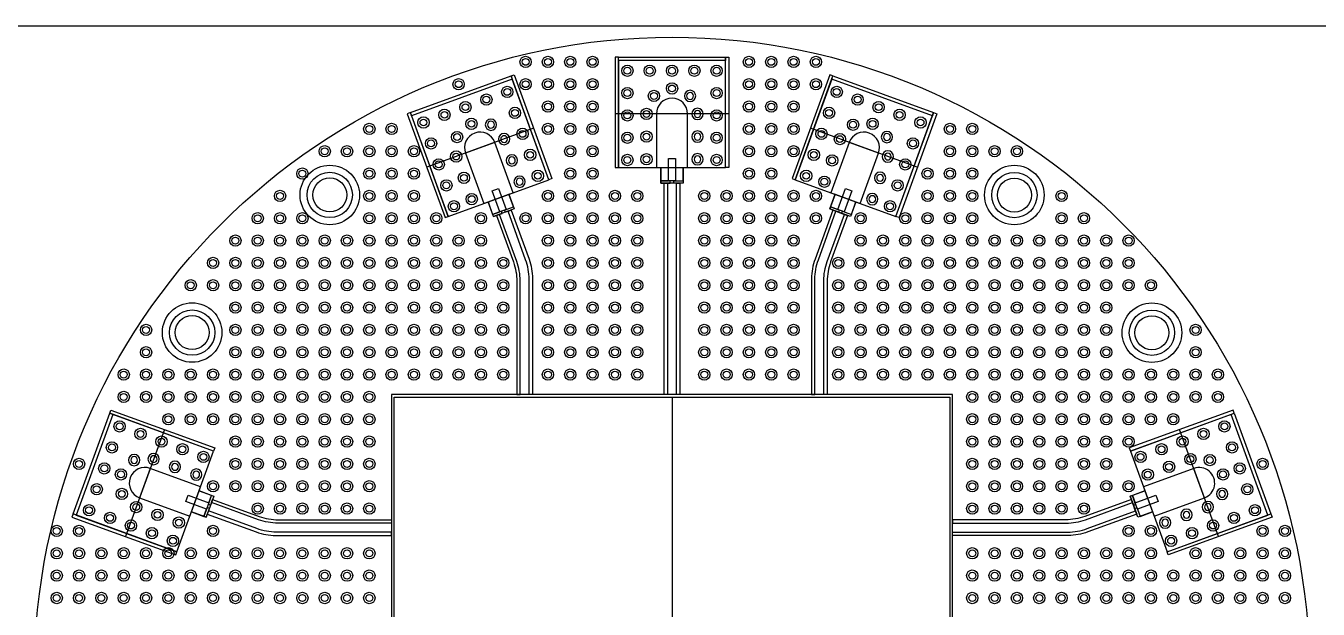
# Model space of a CAD drawing. Header units: inches. Extents: x -5.7 to 21.7, y 0 to 16.
# Drawn here: x -1.32 to 0.96, y 14.969 to 15.998 of the extents above; entities that cross this region are included whole.
import ezdxf

# ---------------------------------------------------------------- set-up
doc = ezdxf.new("R2010")
doc.units = ezdxf.units.IN
doc.header["$MEASUREMENT"] = 0
doc.layers.get('0').update_dxf_attribs({"linetype": 'CONTINUOUS'})
for name, color, linetype in [('BACKMETALIZENEGATIVE', 7, 'CONTINUOUS'), ('COMMENTS', 11, 'CONTINUOUS'), ('FRONTMETALLIZE', 90, 'CONTINUOUS'), ('HOLES', 1, 'CONTINUOUS'), ('VIA', 4, 'CONTINUOUS')]:
    doc.layers.add(name, color=color, linetype=linetype)

# ---------------------------------------------------------------- blocks, each defined once
blk = doc.blocks.new('VIA012')
at = {"layer": 'COMMENTS'}
blk.add_circle((0, 0), 0.01, dxfattribs=at)
at = {"layer": 'VIA'}
blk.add_circle((0, 0), 0.006, dxfattribs=at)
blk = doc.blocks.new('DuoDecaPCB_v1')
at = {"layer": 'BACKMETALIZENEGATIVE'}
blk.add_lwpolyline([(-0.495, -0.495), (0.495, -0.495), (0.495, 0.495), (-0.495, 0.495)], close=True, dxfattribs=at)
for centre, radius in [((0, 0), 1.125), ((-0.6038, 0.8467), 0.04), ((0.604, 0.8466), 0.04), ((-0.8466, 0.604), 0.04), ((0.8467, 0.6038), 0.04)]:
    blk.add_circle(centre, radius, dxfattribs=at)
at = {"layer": 'COMMENTS'}
for p, q in [((0.1004, 0.9896), (-0.1004, 0.9896)), ((-0.2441, 0.9643), (-0.4328, 0.8956)), ((0.4328, 0.8956), (0.2441, 0.9643)), ((0, 0.49), (0, -0.49)), ((-0.8956, 0.4328), (-0.9643, 0.2441)), ((0.9643, 0.2441), (0.8956, 0.4328))]:
    blk.add_line(p, q, dxfattribs=at)
for points in [[(-0.0945, 0.8951), (0.0945, 0.8951), (0.0945, 1.0841), (-0.0945, 1.0841)], [(-0.3949, 0.8088), (-0.2174, 0.8735), (-0.282, 1.051), (-0.4596, 0.9864)], [(0.2174, 0.8735), (0.3949, 0.8088), (0.4596, 0.9864), (0.282, 1.051)], [(-0.0276, 0.8951), (0.0276, 0.8951), (0.0276, 0.9896), (-0.0276, 0.9896)], [(-0.332, 0.8317), (-0.2803, 0.8506), (-0.3126, 0.9394), (-0.3644, 0.9205)], [(0.2803, 0.8506), (0.332, 0.8317), (0.3644, 0.9205), (0.3126, 0.9394)], [(-0.0197, 0.8676), (-0.0197, 0.8951), (0.0197, 0.8951), (0.0197, 0.8676)], [(-0.0059, 0.8715), (-0.0059, 0.9109), (0.0059, 0.9109), (0.0059, 0.8715)], [(-0.3152, 0.8085), (-0.3246, 0.8344), (-0.2877, 0.8479), (-0.2782, 0.822)], [(-0.3036, 0.8169), (-0.3171, 0.8539), (-0.306, 0.858), (-0.2925, 0.821)], [(0.2782, 0.822), (0.2877, 0.8479), (0.3246, 0.8344), (0.3152, 0.8085)], [(0.2925, 0.821), (0.306, 0.858), (0.3171, 0.8539), (0.3036, 0.8169)], [(-0.8735, 0.2174), (-0.8088, 0.3949), (-0.9864, 0.4596), (-1.051, 0.282)], [(0.8088, 0.3949), (0.8735, 0.2174), (1.051, 0.282), (0.9864, 0.4596)], [(-0.8506, 0.2803), (-0.8317, 0.332), (-0.9205, 0.3644), (-0.9394, 0.3126)], [(0.8317, 0.332), (0.8506, 0.2803), (0.9394, 0.3126), (0.9205, 0.3644)], [(-0.822, 0.2782), (-0.8479, 0.2877), (-0.8344, 0.3246), (-0.8085, 0.3152)], [(0.8085, 0.3152), (0.8344, 0.3246), (0.8479, 0.2877), (0.822, 0.2782)], [(-0.821, 0.2925), (-0.858, 0.306), (-0.8539, 0.3171), (-0.8169, 0.3036)], [(0.8169, 0.3036), (0.8539, 0.3171), (0.858, 0.306), (0.821, 0.2925)]]:
    blk.add_lwpolyline(points, close=True, dxfattribs=at)
for centre in [(-0.6038, 0.8467), (0.604, 0.8466), (-0.8466, 0.604), (0.8467, 0.6038)]:
    blk.add_circle(centre, 0.0525, dxfattribs=at)
at = {"layer": 'FRONTMETALLIZE'}
for p, q in [((0.2893, 0.8179), (0.3041, 0.8125)), ((0.8125, 0.3041), (0.8179, 0.2893))]:
    blk.add_line(p, q, dxfattribs=at)
for points in [[(-0.1004, 1.09), (-0.1004, 0.8951), (-0.0945, 0.8951), (-0.0945, 1.09)], [(0.0945, 1.09), (0.0945, 1.0841), (-0.0945, 1.0841), (-0.0945, 1.09)], [(0.1004, 1.09), (0.1004, 0.8951), (0.0945, 0.8951), (0.0945, 1.09)], [(-0.284, 1.0566), (-0.282, 1.051), (-0.4596, 0.9864), (-0.4616, 0.9919)], [(-0.2785, 1.0586), (-0.2118, 0.8755), (-0.2174, 0.8735), (-0.284, 1.0566)], [(0.2785, 1.0586), (0.2118, 0.8755), (0.2174, 0.8735), (0.284, 1.0566)], [(0.4616, 0.9919), (0.4596, 0.9864), (0.282, 1.051), (0.284, 1.0566)], [(-0.4671, 0.9899), (-0.4005, 0.8068), (-0.3949, 0.8088), (-0.4616, 0.9919)], [(0.4671, 0.9899), (0.4005, 0.8068), (0.3949, 0.8088), (0.4616, 0.9919)], [(-0.0197, 0.8715), (-0.0197, 0.8676), (-0.003, 0.8676), (-0.003, 0.8715)], [(-0.0079, 0.8676), (-0.0079, 0.495), (-0.0138, 0.495), (-0.0138, 0.8676)], [(0.0197, 0.8715), (0.0197, 0.8676), (0.003, 0.8676), (0.003, 0.8715)], [(0.0079, 0.495), (0.0079, 0.8676), (0.0138, 0.8676), (0.0138, 0.495)], [(-0.2796, 0.8257), (-0.2782, 0.822), (-0.2939, 0.8162), (-0.2953, 0.8199)], [(0.2796, 0.8257), (0.2782, 0.822), (0.2939, 0.8162), (0.2953, 0.8199)], [(-0.3166, 0.8122), (-0.3152, 0.8085), (-0.2995, 0.8142), (-0.3008, 0.8179)], [(0.3166, 0.8122), (0.3152, 0.8085), (0.2995, 0.8142), (0.3008, 0.8179)], [(-0.495, -0.495), (0.495, -0.495), (0.495, 0.495), (-0.495, 0.495)], [(-0.9919, 0.4616), (-0.9864, 0.4596), (-1.051, 0.282), (-1.0566, 0.284)], [(-0.9899, 0.4671), (-0.8068, 0.4005), (-0.8088, 0.3949), (-0.9919, 0.4616)], [(0.9899, 0.4671), (0.8068, 0.4005), (0.8088, 0.3949), (0.9919, 0.4616)], [(1.0566, 0.284), (1.051, 0.282), (0.9864, 0.4596), (0.9919, 0.4616)], [(-0.8122, 0.3166), (-0.8085, 0.3152), (-0.8142, 0.2995), (-0.8179, 0.3008)], [(0.8122, 0.3166), (0.8085, 0.3152), (0.8142, 0.2995), (0.8179, 0.3008)], [(-1.0586, 0.2785), (-0.8755, 0.2118), (-0.8735, 0.2174), (-1.0566, 0.284)], [(-0.8257, 0.2796), (-0.822, 0.2782), (-0.8162, 0.2939), (-0.8199, 0.2953)], [(0.8257, 0.2796), (0.822, 0.2782), (0.8162, 0.2939), (0.8199, 0.2953)], [(1.0586, 0.2785), (0.8755, 0.2118), (0.8735, 0.2174), (1.0566, 0.284)]]:
    blk.add_lwpolyline(points, close=True, dxfattribs=at)
for points in [[(0.0059, 0.8715), (0.0197, 0.8715), (0.0197, 0.8951), (0.0276, 0.8951), (0.0276, 0.9896, 1), (-0.0276, 0.9896), (-0.0276, 0.8951), (-0.0197, 0.8951), (-0.0197, 0.8715), (-0.0059, 0.8715), (-0.0059, 0.9109), (0.0059, 0.9109), (0.0059, 0.8715)], [(-0.2925, 0.821), (-0.2796, 0.8257), (-0.2877, 0.8479), (-0.2803, 0.8506), (-0.3126, 0.9394, 1), (-0.3644, 0.9205), (-0.332, 0.8317), (-0.3246, 0.8344), (-0.3166, 0.8122), (-0.3036, 0.8169), (-0.3171, 0.8539), (-0.306, 0.858), (-0.2925, 0.821)], [(0.3036, 0.8169), (0.3166, 0.8122), (0.3246, 0.8344), (0.332, 0.8317), (0.3644, 0.9205, 1), (0.3126, 0.9394), (0.2803, 0.8506), (0.2877, 0.8479), (0.2796, 0.8257), (0.2925, 0.821), (0.306, 0.858), (0.3171, 0.8539), (0.3036, 0.8169)], [(-0.2679, 0.6953, 0.087489), (-0.2739, 0.7296), (-0.3041, 0.8125), (-0.3097, 0.8105), (-0.2798, 0.7285, -0.087489), (-0.2738, 0.6943), (-0.2738, 0.495), (-0.2679, 0.495)], [(-0.2893, 0.8179), (-0.2838, 0.82), (-0.2523, 0.7334, -0.087489), (-0.2462, 0.6992), (-0.2462, 0.495), (-0.2521, 0.495), (-0.2521, 0.6981, 0.087489), (-0.2582, 0.7323)], [(0.2893, 0.8179), (0.2838, 0.82), (0.2523, 0.7334, 0.087489), (0.2462, 0.6992), (0.2462, 0.495), (0.2521, 0.495), (0.2521, 0.6981, -0.087489), (0.2582, 0.7323)], [(0.2679, 0.6953, -0.087489), (0.2739, 0.7296), (0.3041, 0.8125), (0.3097, 0.8105), (0.2798, 0.7285, 0.087489), (0.2738, 0.6943), (0.2738, 0.495), (0.2679, 0.495)], [(-0.8169, 0.3036), (-0.8122, 0.3166), (-0.8344, 0.3246), (-0.8317, 0.332), (-0.9205, 0.3644, 1), (-0.9394, 0.3126), (-0.8506, 0.2803), (-0.8479, 0.2877), (-0.8257, 0.2796), (-0.821, 0.2925), (-0.858, 0.306), (-0.8539, 0.3171), (-0.8169, 0.3036)], [(0.821, 0.2925), (0.8257, 0.2796), (0.8479, 0.2877), (0.8506, 0.2803), (0.9394, 0.3126, 1), (0.9205, 0.3644), (0.8317, 0.332), (0.8344, 0.3246), (0.8122, 0.3166), (0.8169, 0.3036), (0.8539, 0.3171), (0.858, 0.306), (0.821, 0.2925)], [(-0.6953, 0.2679, -0.087489), (-0.7296, 0.2739), (-0.8125, 0.3041), (-0.8105, 0.3097), (-0.7285, 0.2798, 0.087489), (-0.6943, 0.2738), (-0.495, 0.2738), (-0.495, 0.2679)], [(0.6953, 0.2679, 0.087489), (0.7296, 0.2739), (0.8125, 0.3041), (0.8105, 0.3097), (0.7285, 0.2798, -0.087489), (0.6943, 0.2738), (0.495, 0.2738), (0.495, 0.2679)], [(-0.8179, 0.2893), (-0.82, 0.2838), (-0.7334, 0.2523, 0.087489), (-0.6992, 0.2462), (-0.495, 0.2462), (-0.495, 0.2521), (-0.6981, 0.2521, -0.087489), (-0.7323, 0.2582)], [(0.8179, 0.2893), (0.82, 0.2838), (0.7334, 0.2523, -0.087489), (0.6992, 0.2462), (0.495, 0.2462), (0.495, 0.2521), (0.6981, 0.2521, 0.087489), (0.7323, 0.2582)]]:
    blk.add_lwpolyline(points, format="xyb", close=True, dxfattribs=at)
for centre, radius in [((0, 0), 1.125), ((-0.6038, 0.8467), 0.04), ((0.604, 0.8466), 0.04), ((-0.8466, 0.604), 0.04), ((0.8467, 0.6038), 0.04)]:
    blk.add_circle(centre, radius, dxfattribs=at)
at = {"layer": 'HOLES'}
blk.add_lwpolyline([(-0.49, 0.49), (0.49, 0.49), (0.49, -0.49), (-0.49, -0.49)], close=True, dxfattribs=at)
for centre in [(-0.6038, 0.8467), (0.604, 0.8466), (-0.8466, 0.604), (0.8467, 0.6038)]:
    blk.add_circle(centre, 0.03, dxfattribs=at)
at = {"layer": 'VIA'}
for p, rotation in [((-0.2582, 1.0814), 89.99999999989895), ((-0.2188, 1.0814), 89.99999999989895), ((-0.1794, 1.0814), 89.99999999989895), ((-0.14, 1.0814), 89.99999999989895), ((0.1358, 1.0814), 89.99999999989895), ((0.1752, 1.0814), 89.99999999989895), ((0.2146, 1.0814), 89.99999999989895), ((0.254, 1.0814), 89.99999999989895), ((-0.3764, 1.042), 89.99999999989895), ((-0.2582, 1.042), 89.99999999989895), ((-0.2188, 1.042), 89.99999999989895), ((-0.1794, 1.042), 89.99999999989895), ((-0.14, 1.042), 89.99999999989895), ((0.1358, 1.042), 89.99999999989895), ((0.1752, 1.042), 89.99999999989895), ((0.2146, 1.042), 89.99999999989895), ((0.254, 1.042), 89.99999999989895), ((-0.3275, 1.015), 20), ((-0.2906, 1.0285), 20), ((-0.0318, 1.0214), 314.9999999999997), ((0, 1.0346), 269.9999999999999), ((0.2906, 1.0285), 340), ((0.3275, 1.015), 340), ((-0.3645, 1.0016), 20), ((-0.2771, 0.9915), 20), ((-0.2188, 1.0026), 89.99999999989895), ((-0.1794, 1.0026), 89.99999999989895), ((-0.14, 1.0026), 89.99999999989895), ((0.1358, 1.0026), 89.99999999989895), ((0.1752, 1.0026), 89.99999999989895), ((0.2146, 1.0026), 89.99999999989895), ((0.2771, 0.9915), 340), ((0.3645, 1.0016), 340), ((-0.4385, 0.9746), 20), ((-0.4015, 0.9881), 20), ((-0.3539, 0.9722), 289.9999999999999), ((0.3194, 0.9707), 294.9999999999997), ((0.3539, 0.9722), 249.9999999999999), ((0.4015, 0.9881), 340), ((0.4385, 0.9746), 340), ((-0.534, 0.9632), 89.99999999989895), ((-0.4946, 0.9632), 89.99999999989895), ((-0.3792, 0.9489), 334.9999999999996), ((-0.2636, 0.9545), 20), ((-0.2188, 0.9632), 89.99999999989895), ((-0.1794, 0.9632), 89.99999999989895), ((-0.14, 0.9632), 89.99999999989895), ((0.1358, 0.9632), 89.99999999989895), ((0.1752, 0.9632), 89.99999999989895), ((0.2146, 0.9632), 89.99999999989895), ((0.2636, 0.9545), 340), ((0.2962, 0.9453), 340), ((0.4904, 0.9632), 89.99999999989895), ((0.5298, 0.9632), 89.99999999989895), ((-0.4251, 0.9377), 20), ((0.4251, 0.9377), 340), ((-0.6128, 0.9238), 89.99999999989895), ((-0.5734, 0.9238), 89.99999999989895), ((-0.534, 0.9238), 89.99999999989895), ((-0.4946, 0.9238), 89.99999999989895), ((-0.4552, 0.9238), 89.99999999989895), ((-0.4116, 0.9007), 20), ((-0.3808, 0.9145), 20), ((-0.2502, 0.9175), 20), ((-0.1794, 0.9238), 89.99999999989895), ((-0.14, 0.9238), 89.99999999989895), ((0.1358, 0.9238), 89.99999999989895), ((0.1752, 0.9238), 89.99999999989895), ((0.2146, 0.9238), 89.99999999989895), ((0.2502, 0.9175), 340), ((0.2825, 0.9077), 340), ((0.4116, 0.9007), 340), ((0.4904, 0.9238), 89.99999999989895), ((0.5298, 0.9238), 89.99999999989895), ((0.5692, 0.9238), 89.99999999989895), ((0.6086, 0.9238), 89.99999999989895), ((-0.6522, 0.8844), 89.99999999989895), ((-0.534, 0.8844), 89.99999999989895), ((-0.4946, 0.8844), 89.99999999989895), ((-0.4552, 0.8844), 89.99999999989895), ((-0.3671, 0.8769), 20), ((-0.2367, 0.8805), 20), ((-0.1794, 0.8844), 89.99999999989895), ((-0.14, 0.8844), 89.99999999989895), ((0.1358, 0.8844), 89.99999999989895), ((0.1752, 0.8844), 89.99999999989895), ((0.2367, 0.8805), 340), ((0.451, 0.8844), 89.99999999989895), ((0.4904, 0.8844), 89.99999999989895), ((0.5298, 0.8844), 89.99999999989895), ((-0.3981, 0.8637), 20), ((0.2688, 0.8701), 340), ((0.3981, 0.8637), 340), ((-0.6916, 0.845), 89.99999999989895), ((-0.534, 0.845), 89.99999999989895), ((-0.4946, 0.845), 89.99999999989895), ((-0.4552, 0.845), 89.99999999989895), ((-0.3534, 0.8394), 20), ((-0.2188, 0.845), 89.99999999989895), ((-0.1794, 0.845), 89.99999999989895), ((-0.14, 0.845), 89.99999999989895), ((-0.1006, 0.845), 89.99999999989895), ((-0.0612, 0.845), 89.99999999989895), ((0.057, 0.845), 89.99999999989895), ((0.0964, 0.845), 89.99999999989895), ((0.1358, 0.845), 89.99999999989895), ((0.1752, 0.845), 89.99999999989895), ((0.2146, 0.845), 89.99999999989895), ((0.254, 0.845), 89.99999999989895), ((0.451, 0.845), 89.99999999989895), ((0.4904, 0.845), 89.99999999989895), ((0.5298, 0.845), 89.99999999989895), ((0.6874, 0.845), 89.99999999989895), ((-0.3847, 0.8267), 20), ((0.3847, 0.8267), 340), ((-0.731, 0.8056), 89.99999999989895), ((-0.6916, 0.8056), 89.99999999989895), ((-0.6522, 0.8056), 89.99999999989895), ((-0.534, 0.8056), 89.99999999989895), ((-0.4946, 0.8056), 89.99999999989895), ((-0.4552, 0.8056), 89.99999999989895), ((-0.4158, 0.8056), 89.99999999989895), ((-0.337, 0.8056), 89.99999999989895), ((-0.2582, 0.8056), 89.99999999989895), ((-0.2188, 0.8056), 89.99999999989895), ((-0.1794, 0.8056), 89.99999999989895), ((-0.14, 0.8056), 89.99999999989895), ((-0.1006, 0.8056), 89.99999999989895), ((-0.0612, 0.8056), 89.99999999989895), ((0.057, 0.8056), 89.99999999989895), ((0.0964, 0.8056), 89.99999999989895), ((0.1358, 0.8056), 89.99999999989895), ((0.1752, 0.8056), 89.99999999989895), ((0.2146, 0.8056), 89.99999999989895), ((0.254, 0.8056), 89.99999999989895), ((0.3328, 0.8056), 89.99999999989895), ((0.4116, 0.8056), 89.99999999989895), ((0.451, 0.8056), 89.99999999989895), ((0.4904, 0.8056), 89.99999999989895), ((0.5298, 0.8056), 89.99999999989895), ((0.6874, 0.8056), 89.99999999989895), ((0.7268, 0.8056), 89.99999999989895), ((-0.7704, 0.7662), 89.99999999989895), ((-0.731, 0.7662), 89.99999999989895), ((-0.6916, 0.7662), 89.99999999989895), ((-0.6522, 0.7662), 89.99999999989895), ((-0.6128, 0.7662), 89.99999999989895), ((-0.5734, 0.7662), 89.99999999989895), ((-0.534, 0.7662), 89.99999999989895), ((-0.4946, 0.7662), 89.99999999989895), ((-0.4552, 0.7662), 89.99999999989895), ((-0.4158, 0.7662), 89.99999999989895), ((-0.3764, 0.7662), 89.99999999989895), ((-0.337, 0.7662), 89.99999999989895), ((-0.2188, 0.7662), 89.99999999989895), ((-0.1794, 0.7662), 89.99999999989895), ((-0.14, 0.7662), 89.99999999989895), ((-0.1006, 0.7662), 89.99999999989895), ((-0.0612, 0.7662), 89.99999999989895), ((0.057, 0.7662), 89.99999999989895), ((0.0964, 0.7662), 89.99999999989895), ((0.1358, 0.7662), 89.99999999989895), ((0.1752, 0.7662), 89.99999999989895), ((0.2146, 0.7662), 89.99999999989895), ((0.3328, 0.7662), 89.99999999989895), ((0.3722, 0.7662), 89.99999999989895), ((0.4116, 0.7662), 89.99999999989895), ((0.451, 0.7662), 89.99999999989895), ((0.4904, 0.7662), 89.99999999989895), ((0.5298, 0.7662), 89.99999999989895), ((0.5692, 0.7662), 89.99999999989895), ((0.6086, 0.7662), 89.99999999989895), ((0.648, 0.7662), 89.99999999989895), ((0.6874, 0.7662), 89.99999999989895), ((0.7268, 0.7662), 89.99999999989895), ((0.7662, 0.7662), 89.99999999989895), ((0.8056, 0.7662), 89.99999999989895), ((-0.8098, 0.7268), 89.99999999989895), ((-0.7704, 0.7268), 89.99999999989895), ((-0.731, 0.7268), 89.99999999989895), ((-0.6916, 0.7268), 89.99999999989895), ((-0.6522, 0.7268), 89.99999999989895), ((-0.6128, 0.7268), 89.99999999989895), ((-0.5734, 0.7268), 89.99999999989895), ((-0.534, 0.7268), 89.99999999989895), ((-0.4946, 0.7268), 89.99999999989895), ((-0.4552, 0.7268), 89.99999999989895), ((-0.4158, 0.7268), 89.99999999989895), ((-0.3764, 0.7268), 89.99999999989895), ((-0.337, 0.7268), 89.99999999989895), ((-0.2976, 0.7268), 89.99999999989895), ((-0.2188, 0.7268), 89.99999999989895), ((-0.1794, 0.7268), 89.99999999989895), ((-0.14, 0.7268), 89.99999999989895), ((-0.1006, 0.7268), 89.99999999989895), ((-0.0612, 0.7268), 89.99999999989895), ((0.057, 0.7268), 89.99999999989895), ((0.0964, 0.7268), 89.99999999989895), ((0.1358, 0.7268), 89.99999999989895), ((0.1752, 0.7268), 89.99999999989895), ((0.2146, 0.7268), 89.99999999989895), ((0.2934, 0.7268), 89.99999999989895), ((0.3328, 0.7268), 89.99999999989895), ((0.3722, 0.7268), 89.99999999989895), ((0.4116, 0.7268), 89.99999999989895), ((0.451, 0.7268), 89.99999999989895), ((0.4904, 0.7268), 89.99999999989895), ((0.5298, 0.7268), 89.99999999989895), ((0.5692, 0.7268), 89.99999999989895), ((0.6086, 0.7268), 89.99999999989895), ((0.648, 0.7268), 89.99999999989895), ((0.6874, 0.7268), 89.99999999989895), ((0.7268, 0.7268), 89.99999999989895), ((0.7662, 0.7268), 89.99999999989895), ((0.8056, 0.7268), 89.99999999989895), ((-0.8492, 0.6874), 89.99999999989895), ((-0.8098, 0.6874), 89.99999999989895), ((-0.7704, 0.6874), 89.99999999989895), ((-0.731, 0.6874), 89.99999999989895), ((-0.6916, 0.6874), 89.99999999989895), ((-0.6522, 0.6874), 89.99999999989895), ((-0.6128, 0.6874), 89.99999999989895), ((-0.5734, 0.6874), 89.99999999989895), ((-0.534, 0.6874), 89.99999999989895), ((-0.4946, 0.6874), 89.99999999989895), ((-0.4552, 0.6874), 89.99999999989895), ((-0.4158, 0.6874), 89.99999999989895), ((-0.3764, 0.6874), 89.99999999989895), ((-0.337, 0.6874), 89.99999999989895), ((-0.2976, 0.6874), 89.99999999989895), ((-0.2188, 0.6874), 89.99999999989895), ((-0.1794, 0.6874), 89.99999999989895), ((-0.14, 0.6874), 89.99999999989895), ((-0.1006, 0.6874), 89.99999999989895), ((-0.0612, 0.6874), 89.99999999989895), ((0.057, 0.6874), 89.99999999989895), ((0.0964, 0.6874), 89.99999999989895), ((0.1358, 0.6874), 89.99999999989895), ((0.1752, 0.6874), 89.99999999989895), ((0.2146, 0.6874), 89.99999999989895), ((0.2934, 0.6874), 89.99999999989895), ((0.3328, 0.6874), 89.99999999989895), ((0.3722, 0.6874), 89.99999999989895), ((0.4116, 0.6874), 89.99999999989895), ((0.451, 0.6874), 89.99999999989895), ((0.4904, 0.6874), 89.99999999989895), ((0.5298, 0.6874), 89.99999999989895), ((0.5692, 0.6874), 89.99999999989895), ((0.6086, 0.6874), 89.99999999989895), ((0.648, 0.6874), 89.99999999989895), ((0.6874, 0.6874), 89.99999999989895), ((0.7268, 0.6874), 89.99999999989895), ((0.7662, 0.6874), 89.99999999989895), ((0.8056, 0.6874), 89.99999999989895), ((0.845, 0.6874), 89.99999999989895), ((-0.7704, 0.648), 89.99999999989895), ((-0.731, 0.648), 89.99999999989895), ((-0.6916, 0.648), 89.99999999989895), ((-0.6522, 0.648), 89.99999999989895), ((-0.6128, 0.648), 89.99999999989895), ((-0.5734, 0.648), 89.99999999989895), ((-0.534, 0.648), 89.99999999989895), ((-0.4946, 0.648), 89.99999999989895), ((-0.4552, 0.648), 89.99999999989895), ((-0.4158, 0.648), 89.99999999989895), ((-0.3764, 0.648), 89.99999999989895), ((-0.337, 0.648), 89.99999999989895), ((-0.2976, 0.648), 89.99999999989895), ((-0.2188, 0.648), 89.99999999989895), ((-0.1794, 0.648), 89.99999999989895), ((-0.14, 0.648), 89.99999999989895), ((-0.1006, 0.648), 89.99999999989895), ((-0.0612, 0.648), 89.99999999989895), ((0.057, 0.648), 89.99999999989895), ((0.0964, 0.648), 89.99999999989895), ((0.1358, 0.648), 89.99999999989895), ((0.1752, 0.648), 89.99999999989895), ((0.2146, 0.648), 89.99999999989895), ((0.2934, 0.648), 89.99999999989895), ((0.3328, 0.648), 89.99999999989895), ((0.3722, 0.648), 89.99999999989895), ((0.4116, 0.648), 89.99999999989895), ((0.451, 0.648), 89.99999999989895), ((0.4904, 0.648), 89.99999999989895), ((0.5298, 0.648), 89.99999999989895), ((0.5692, 0.648), 89.99999999989895), ((0.6086, 0.648), 89.99999999989895), ((0.648, 0.648), 89.99999999989895), ((0.6874, 0.648), 89.99999999989895), ((0.7268, 0.648), 89.99999999989895), ((0.7662, 0.648), 89.99999999989895), ((-0.928, 0.6086), 89.99999999989895), ((-0.7704, 0.6086), 89.99999999989895), ((-0.731, 0.6086), 89.99999999989895), ((-0.6916, 0.6086), 89.99999999989895), ((-0.6522, 0.6086), 89.99999999989895), ((-0.6128, 0.6086), 89.99999999989895), ((-0.5734, 0.6086), 89.99999999989895), ((-0.534, 0.6086), 89.99999999989895), ((-0.4946, 0.6086), 89.99999999989895), ((-0.4552, 0.6086), 89.99999999989895), ((-0.4158, 0.6086), 89.99999999989895), ((-0.3764, 0.6086), 89.99999999989895), ((-0.337, 0.6086), 89.99999999989895), ((-0.2976, 0.6086), 89.99999999989895), ((-0.2188, 0.6086), 89.99999999989895), ((-0.1794, 0.6086), 89.99999999989895), ((-0.14, 0.6086), 89.99999999989895), ((-0.1006, 0.6086), 89.99999999989895), ((-0.0612, 0.6086), 89.99999999989895), ((0.057, 0.6086), 89.99999999989895), ((0.0964, 0.6086), 89.99999999989895), ((0.1358, 0.6086), 89.99999999989895), ((0.1752, 0.6086), 89.99999999989895), ((0.2146, 0.6086), 89.99999999989895), ((0.2934, 0.6086), 89.99999999989895), ((0.3328, 0.6086), 89.99999999989895), ((0.3722, 0.6086), 89.99999999989895), ((0.4116, 0.6086), 89.99999999989895), ((0.451, 0.6086), 89.99999999989895), ((0.4904, 0.6086), 89.99999999989895), ((0.5298, 0.6086), 89.99999999989895), ((0.5692, 0.6086), 89.99999999989895), ((0.6086, 0.6086), 89.99999999989895), ((0.648, 0.6086), 89.99999999989895), ((0.6874, 0.6086), 89.99999999989895), ((0.7268, 0.6086), 89.99999999989895), ((0.7662, 0.6086), 89.99999999989895), ((0.9238, 0.6086), 89.99999999989895), ((-0.928, 0.5692), 89.99999999989895), ((-0.7704, 0.5692), 89.99999999989895), ((-0.731, 0.5692), 89.99999999989895), ((-0.6916, 0.5692), 89.99999999989895), ((-0.6522, 0.5692), 89.99999999989895), ((-0.6128, 0.5692), 89.99999999989895), ((-0.5734, 0.5692), 89.99999999989895), ((-0.534, 0.5692), 89.99999999989895), ((-0.4946, 0.5692), 89.99999999989895), ((-0.4552, 0.5692), 89.99999999989895), ((-0.4158, 0.5692), 89.99999999989895), ((-0.3764, 0.5692), 89.99999999989895), ((-0.337, 0.5692), 89.99999999989895), ((-0.2976, 0.5692), 89.99999999989895), ((-0.2188, 0.5692), 89.99999999989895), ((-0.1794, 0.5692), 89.99999999989895), ((-0.14, 0.5692), 89.99999999989895), ((-0.1006, 0.5692), 89.99999999989895), ((-0.0612, 0.5692), 89.99999999989895), ((0.057, 0.5692), 89.99999999989895), ((0.0964, 0.5692), 89.99999999989895), ((0.1358, 0.5692), 89.99999999989895), ((0.1752, 0.5692), 89.99999999989895), ((0.2146, 0.5692), 89.99999999989895), ((0.2934, 0.5692), 89.99999999989895), ((0.3328, 0.5692), 89.99999999989895), ((0.3722, 0.5692), 89.99999999989895), ((0.4116, 0.5692), 89.99999999989895), ((0.451, 0.5692), 89.99999999989895), ((0.4904, 0.5692), 89.99999999989895), ((0.5298, 0.5692), 89.99999999989895), ((0.5692, 0.5692), 89.99999999989895), ((0.6086, 0.5692), 89.99999999989895), ((0.648, 0.5692), 89.99999999989895), ((0.6874, 0.5692), 89.99999999989895), ((0.7268, 0.5692), 89.99999999989895), ((0.7662, 0.5692), 89.99999999989895), ((0.9238, 0.5692), 89.99999999989895), ((-0.9674, 0.5298), 89.99999999989895), ((-0.928, 0.5298), 89.99999999989895), ((-0.8886, 0.5298), 89.99999999989895), ((-0.8492, 0.5298), 89.99999999989895), ((-0.8098, 0.5298), 89.99999999989895), ((-0.7704, 0.5298), 89.99999999989895), ((-0.731, 0.5298), 89.99999999989895), ((-0.6916, 0.5298), 89.99999999989895), ((-0.6522, 0.5298), 89.99999999989895), ((-0.6128, 0.5298), 89.99999999989895), ((-0.5734, 0.5298), 89.99999999989895), ((-0.534, 0.5298), 89.99999999989895), ((-0.4946, 0.5298), 89.99999999989895), ((-0.4552, 0.5298), 89.99999999989895), ((-0.4158, 0.5298), 89.99999999989895), ((-0.3764, 0.5298), 89.99999999989895), ((-0.337, 0.5298), 89.99999999989895), ((-0.2976, 0.5298), 89.99999999989895), ((-0.2188, 0.5298), 89.99999999989895), ((-0.1794, 0.5298), 89.99999999989895), ((-0.14, 0.5298), 89.99999999989895), ((-0.1006, 0.5298), 89.99999999989895), ((-0.0612, 0.5298), 89.99999999989895), ((0.057, 0.5298), 89.99999999989895), ((0.0964, 0.5298), 89.99999999989895), ((0.1358, 0.5298), 89.99999999989895), ((0.1752, 0.5298), 89.99999999989895), ((0.2146, 0.5298), 89.99999999989895), ((0.2934, 0.5298), 89.99999999989895), ((0.3328, 0.5298), 89.99999999989895), ((0.3722, 0.5298), 89.99999999989895), ((0.4116, 0.5298), 89.99999999989895), ((0.451, 0.5298), 89.99999999989895), ((0.4904, 0.5298), 89.99999999989895), ((0.5298, 0.5298), 89.99999999989895), ((0.5692, 0.5298), 89.99999999989895), ((0.6086, 0.5298), 89.99999999989895), ((0.648, 0.5298), 89.99999999989895), ((0.6874, 0.5298), 89.99999999989895), ((0.7268, 0.5298), 89.99999999989895), ((0.7662, 0.5298), 89.99999999989895), ((0.8056, 0.5298), 89.99999999989895), ((0.845, 0.5298), 89.99999999989895), ((0.8844, 0.5298), 89.99999999989895), ((0.9238, 0.5298), 89.99999999989895), ((0.9632, 0.5298), 89.99999999989895), ((-0.9674, 0.4904), 89.99999999989895), ((-0.928, 0.4904), 89.99999999989895), ((-0.8886, 0.4904), 89.99999999989895), ((-0.8492, 0.4904), 89.99999999989895), ((-0.8098, 0.4904), 89.99999999989895), ((-0.7704, 0.4904), 89.99999999989895), ((-0.731, 0.4904), 89.99999999989895), ((-0.6916, 0.4904), 89.99999999989895), ((-0.6522, 0.4904), 89.99999999989895), ((-0.6128, 0.4904), 89.99999999989895), ((-0.5734, 0.4904), 89.99999999989895), ((-0.534, 0.4904), 89.99999999989895), ((0.5298, 0.4904), 89.99999999989895), ((0.5692, 0.4904), 89.99999999989895), ((0.6086, 0.4904), 89.99999999989895), ((0.648, 0.4904), 89.99999999989895), ((0.6874, 0.4904), 89.99999999989895), ((0.7268, 0.4904), 89.99999999989895), ((0.7662, 0.4904), 89.99999999989895), ((0.8056, 0.4904), 89.99999999989895), ((0.845, 0.4904), 89.99999999989895), ((0.8844, 0.4904), 89.99999999989895), ((0.9238, 0.4904), 89.99999999989895), ((0.9632, 0.4904), 89.99999999989895), ((-0.8886, 0.451), 89.99999999989895), ((-0.8492, 0.451), 89.99999999989895), ((-0.8098, 0.451), 89.99999999989895), ((-0.7704, 0.451), 89.99999999989895), ((-0.731, 0.451), 89.99999999989895), ((-0.6916, 0.451), 89.99999999989895), ((-0.6522, 0.451), 89.99999999989895), ((-0.6128, 0.451), 89.99999999989895), ((-0.5734, 0.451), 89.99999999989895), ((-0.534, 0.451), 89.99999999989895), ((0.5298, 0.451), 89.99999999989895), ((0.5692, 0.451), 89.99999999989895), ((0.6086, 0.451), 89.99999999989895), ((0.648, 0.451), 89.99999999989895), ((0.6874, 0.451), 89.99999999989895), ((0.7268, 0.451), 89.99999999989895), ((0.7662, 0.451), 89.99999999989895), ((0.8056, 0.451), 89.99999999989895), ((0.845, 0.451), 89.99999999989895), ((0.8844, 0.451), 89.99999999989895), ((-0.9746, 0.4385), 70), ((-0.9377, 0.4251), 70), ((0.9377, 0.4251), 289.9999999999999), ((0.9746, 0.4385), 289.9999999999999), ((-0.9881, 0.4015), 70), ((-0.9007, 0.4116), 70), ((-0.8637, 0.3981), 70), ((-0.7704, 0.4116), 89.99999999989895), ((-0.731, 0.4116), 89.99999999989895), ((-0.6916, 0.4116), 89.99999999989895), ((-0.6522, 0.4116), 89.99999999989895), ((-0.6128, 0.4116), 89.99999999989895), ((-0.5734, 0.4116), 89.99999999989895), ((-0.534, 0.4116), 89.99999999989895), ((0.5298, 0.4116), 89.99999999989895), ((0.5692, 0.4116), 89.99999999989895), ((0.6086, 0.4116), 89.99999999989895), ((0.648, 0.4116), 89.99999999989895), ((0.6874, 0.4116), 89.99999999989895), ((0.7268, 0.4116), 89.99999999989895), ((0.7662, 0.4116), 89.99999999989895), ((0.8056, 0.4116), 89.99999999989895), ((0.8637, 0.3981), 289.9999999999999), ((0.9007, 0.4116), 289.9999999999999), ((0.9881, 0.4015), 289.9999999999999), ((-0.8267, 0.3847), 70), ((0.8267, 0.3847), 289.9999999999999), ((0.9145, 0.3808), 289.9999999999999), ((0.9489, 0.3792), 244.9999999999996), ((-1.0462, 0.3722), 89.99999999989895), ((-1.0016, 0.3645), 70), ((-0.9722, 0.3539), 339.9999999999999), ((-0.7704, 0.3722), 89.99999999989895), ((-0.731, 0.3722), 89.99999999989895), ((-0.6916, 0.3722), 89.99999999989895), ((-0.6522, 0.3722), 89.99999999989895), ((-0.6128, 0.3722), 89.99999999989895), ((-0.5734, 0.3722), 89.99999999989895), ((-0.534, 0.3722), 89.99999999989895), ((0.5298, 0.3722), 89.99999999989895), ((0.5692, 0.3722), 89.99999999989895), ((0.6086, 0.3722), 89.99999999989895), ((0.648, 0.3722), 89.99999999989895), ((0.6874, 0.3722), 89.99999999989895), ((0.7268, 0.3722), 89.99999999989895), ((0.7662, 0.3722), 89.99999999989895), ((0.8394, 0.3534), 289.9999999999999), ((0.8769, 0.3671), 289.9999999999999), ((0.9722, 0.3539), 199.9999999999999), ((1.0016, 0.3645), 289.9999999999999), ((1.042, 0.3722), 89.99999999989895), ((-0.8098, 0.3328), 89.99999999989895), ((-0.7704, 0.3328), 89.99999999989895), ((-0.731, 0.3328), 89.99999999989895), ((-0.6916, 0.3328), 89.99999999989895), ((-0.6522, 0.3328), 89.99999999989895), ((-0.6128, 0.3328), 89.99999999989895), ((-0.5734, 0.3328), 89.99999999989895), ((-0.534, 0.3328), 89.99999999989895), ((0.5298, 0.3328), 89.99999999989895), ((0.5692, 0.3328), 89.99999999989895), ((0.6086, 0.3328), 89.99999999989895), ((0.648, 0.3328), 89.99999999989895), ((0.6874, 0.3328), 89.99999999989895), ((0.7268, 0.3328), 89.99999999989895), ((0.7662, 0.3328), 89.99999999989895), ((0.8056, 0.3328), 89.99999999989895), ((-1.015, 0.3275), 70), ((-0.9707, 0.3194), 24.99999999999966), ((1.015, 0.3275), 289.9999999999999), ((-1.0285, 0.2906), 70), ((-0.9453, 0.2962), 70), ((-0.731, 0.2934), 89.99999999989895), ((-0.6916, 0.2934), 89.99999999989895), ((-0.6522, 0.2934), 89.99999999989895), ((-0.6128, 0.2934), 89.99999999989895), ((-0.5734, 0.2934), 89.99999999989895), ((-0.534, 0.2934), 89.99999999989895), ((0.5298, 0.2934), 89.99999999989895), ((0.5692, 0.2934), 89.99999999989895), ((0.6086, 0.2934), 89.99999999989895), ((0.648, 0.2934), 89.99999999989895), ((0.6874, 0.2934), 89.99999999989895), ((0.7268, 0.2934), 89.99999999989895), ((1.0285, 0.2906), 289.9999999999999), ((-0.9915, 0.2771), 70), ((-0.9545, 0.2636), 70), ((-0.9077, 0.2825), 70), ((-0.8701, 0.2688), 70), ((0.9545, 0.2636), 289.9999999999999), ((0.9915, 0.2771), 289.9999999999999), ((-1.0856, 0.254), 89.99999999989895), ((-1.0462, 0.254), 89.99999999989895), ((-0.9175, 0.2502), 70), ((-0.8098, 0.254), 89.99999999989895), ((0.8056, 0.254), 89.99999999989895), ((0.845, 0.254), 89.99999999989895), ((0.9175, 0.2502), 289.9999999999999), ((1.042, 0.254), 89.99999999989895), ((1.0814, 0.254), 89.99999999989895), ((-0.8805, 0.2367), 70), ((0.8805, 0.2367), 289.9999999999999), ((-1.0856, 0.2146), 89.99999999989895), ((-1.0462, 0.2146), 89.99999999989895), ((-1.0068, 0.2146), 89.99999999989895), ((-0.9674, 0.2146), 89.99999999989895), ((-0.928, 0.2146), 89.99999999989895), ((-0.8886, 0.2146), 89.99999999989895), ((-0.8492, 0.2146), 89.99999999989895), ((-0.8098, 0.2146), 89.99999999989895), ((-0.7704, 0.2146), 89.99999999989895), ((-0.731, 0.2146), 89.99999999989895), ((-0.6916, 0.2146), 89.99999999989895), ((-0.6522, 0.2146), 89.99999999989895), ((-0.6128, 0.2146), 89.99999999989895), ((-0.5734, 0.2146), 89.99999999989895), ((-0.534, 0.2146), 89.99999999989895), ((0.5298, 0.2146), 89.99999999989895), ((0.5692, 0.2146), 89.99999999989895), ((0.6086, 0.2146), 89.99999999989895), ((0.648, 0.2146), 89.99999999989895), ((0.6874, 0.2146), 89.99999999989895), ((0.7268, 0.2146), 89.99999999989895), ((0.7662, 0.2146), 89.99999999989895), ((0.8056, 0.2146), 89.99999999989895), ((0.845, 0.2146), 89.99999999989895), ((0.9238, 0.2146), 89.99999999989895), ((0.9632, 0.2146), 89.99999999989895), ((1.0026, 0.2146), 89.99999999989895), ((1.042, 0.2146), 89.99999999989895), ((1.0814, 0.2146), 89.99999999989895), ((-1.0856, 0.1752), 89.99999999989895), ((-1.0462, 0.1752), 89.99999999989895), ((-1.0068, 0.1752), 89.99999999989895), ((-0.9674, 0.1752), 89.99999999989895), ((-0.928, 0.1752), 89.99999999989895), ((-0.8886, 0.1752), 89.99999999989895), ((-0.8492, 0.1752), 89.99999999989895), ((-0.8098, 0.1752), 89.99999999989895), ((-0.7704, 0.1752), 89.99999999989895), ((-0.731, 0.1752), 89.99999999989895), ((-0.6916, 0.1752), 89.99999999989895), ((-0.6522, 0.1752), 89.99999999989895), ((-0.6128, 0.1752), 89.99999999989895), ((-0.5734, 0.1752), 89.99999999989895), ((-0.534, 0.1752), 89.99999999989895), ((0.5298, 0.1752), 89.99999999989895), ((0.5692, 0.1752), 89.99999999989895), ((0.6086, 0.1752), 89.99999999989895), ((0.648, 0.1752), 89.99999999989895), ((0.6874, 0.1752), 89.99999999989895), ((0.7268, 0.1752), 89.99999999989895), ((0.7662, 0.1752), 89.99999999989895), ((0.8056, 0.1752), 89.99999999989895), ((0.845, 0.1752), 89.99999999989895), ((0.8844, 0.1752), 89.99999999989895), ((0.9238, 0.1752), 89.99999999989895), ((0.9632, 0.1752), 89.99999999989895), ((1.0026, 0.1752), 89.99999999989895), ((1.042, 0.1752), 89.99999999989895), ((1.0814, 0.1752), 89.99999999989895), ((-1.0856, 0.1358), 89.99999999989895), ((-1.0462, 0.1358), 89.99999999989895), ((-1.0068, 0.1358), 89.99999999989895), ((-0.9674, 0.1358), 89.99999999989895), ((-0.928, 0.1358), 89.99999999989895), ((-0.8886, 0.1358), 89.99999999989895), ((-0.8492, 0.1358), 89.99999999989895), ((-0.8098, 0.1358), 89.99999999989895), ((-0.7704, 0.1358), 89.99999999989895), ((-0.731, 0.1358), 89.99999999989895), ((-0.6916, 0.1358), 89.99999999989895), ((-0.6522, 0.1358), 89.99999999989895), ((-0.6128, 0.1358), 89.99999999989895), ((-0.5734, 0.1358), 89.99999999989895), ((-0.534, 0.1358), 89.99999999989895), ((0.5298, 0.1358), 89.99999999989895), ((0.5692, 0.1358), 89.99999999989895), ((0.6086, 0.1358), 89.99999999989895), ((0.648, 0.1358), 89.99999999989895), ((0.6874, 0.1358), 89.99999999989895), ((0.7268, 0.1358), 89.99999999989895), ((0.7662, 0.1358), 89.99999999989895), ((0.8056, 0.1358), 89.99999999989895), ((0.845, 0.1358), 89.99999999989895), ((0.8844, 0.1358), 89.99999999989895), ((0.9238, 0.1358), 89.99999999989895), ((0.9632, 0.1358), 89.99999999989895), ((1.0026, 0.1358), 89.99999999989895), ((1.042, 0.1358), 89.99999999989895), ((1.0814, 0.1358), 89.99999999989895)]:
    blk.add_blockref('VIA012', p, dxfattribs=dict(at, rotation=rotation))
for p in [(-0.0787, 1.0659), (-0.0394, 1.0659), (0, 1.0659), (0.0394, 1.0659), (0.0787, 1.0659), (-0.0787, 1.0265), (0.0787, 1.0265), (-0.0787, 0.9871), (-0.045, 0.9896), (0.0787, 0.9871), (-0.0787, 0.9477), (-0.045, 0.9496), (0.0787, 0.9477), (-0.0787, 0.9084), (-0.045, 0.9096), (0.0787, 0.9084)]:
    blk.add_blockref('VIA012', p, dxfattribs=at)
at = {"layer": 'VIA', "xscale": -1}
for p, rotation in [((0.0318, 1.0214), 45.00000000000009), ((-0.3194, 0.9707), 65.00000000000007), ((-0.2962, 0.9453), 20.00000000000001), ((0.3792, 0.9489), 25.00000000000007), ((-0.2825, 0.9077), 20.00000000000001), ((0.3808, 0.9145), 340), ((0.3671, 0.8769), 340), ((-0.2688, 0.8701), 20.00000000000001), ((0.3534, 0.8394), 340), ((-0.9489, 0.3792), 115.0000000000001), ((-0.9145, 0.3808), 70), ((-0.8769, 0.3671), 70), ((-0.8394, 0.3534), 70), ((0.9707, 0.3194), 335), ((0.9453, 0.2962), 290), ((0.8701, 0.2688), 290), ((0.9077, 0.2825), 290)]:
    blk.add_blockref('VIA012', p, dxfattribs=dict(at, rotation=rotation))
for p in [(0.045, 0.9896), (0.045, 0.9496), (0.045, 0.9096)]:
    blk.add_blockref('VIA012', p, dxfattribs=at)

msp = doc.modelspace()

# ---------------------------------------------------------------- linework, layer by layer
msp.add_lwpolyline([(-5.7353, 15.9979), (16.2647, 15.9979), (16.2647, -0.0021), (-5.7353, -0.0021)], close=True)

# ---------------------------------------------------------------- block references
msp.add_blockref('DuoDecaPCB_v1', (-0.1803, 14.8529))

doc.saveas('drawing.dxf')
